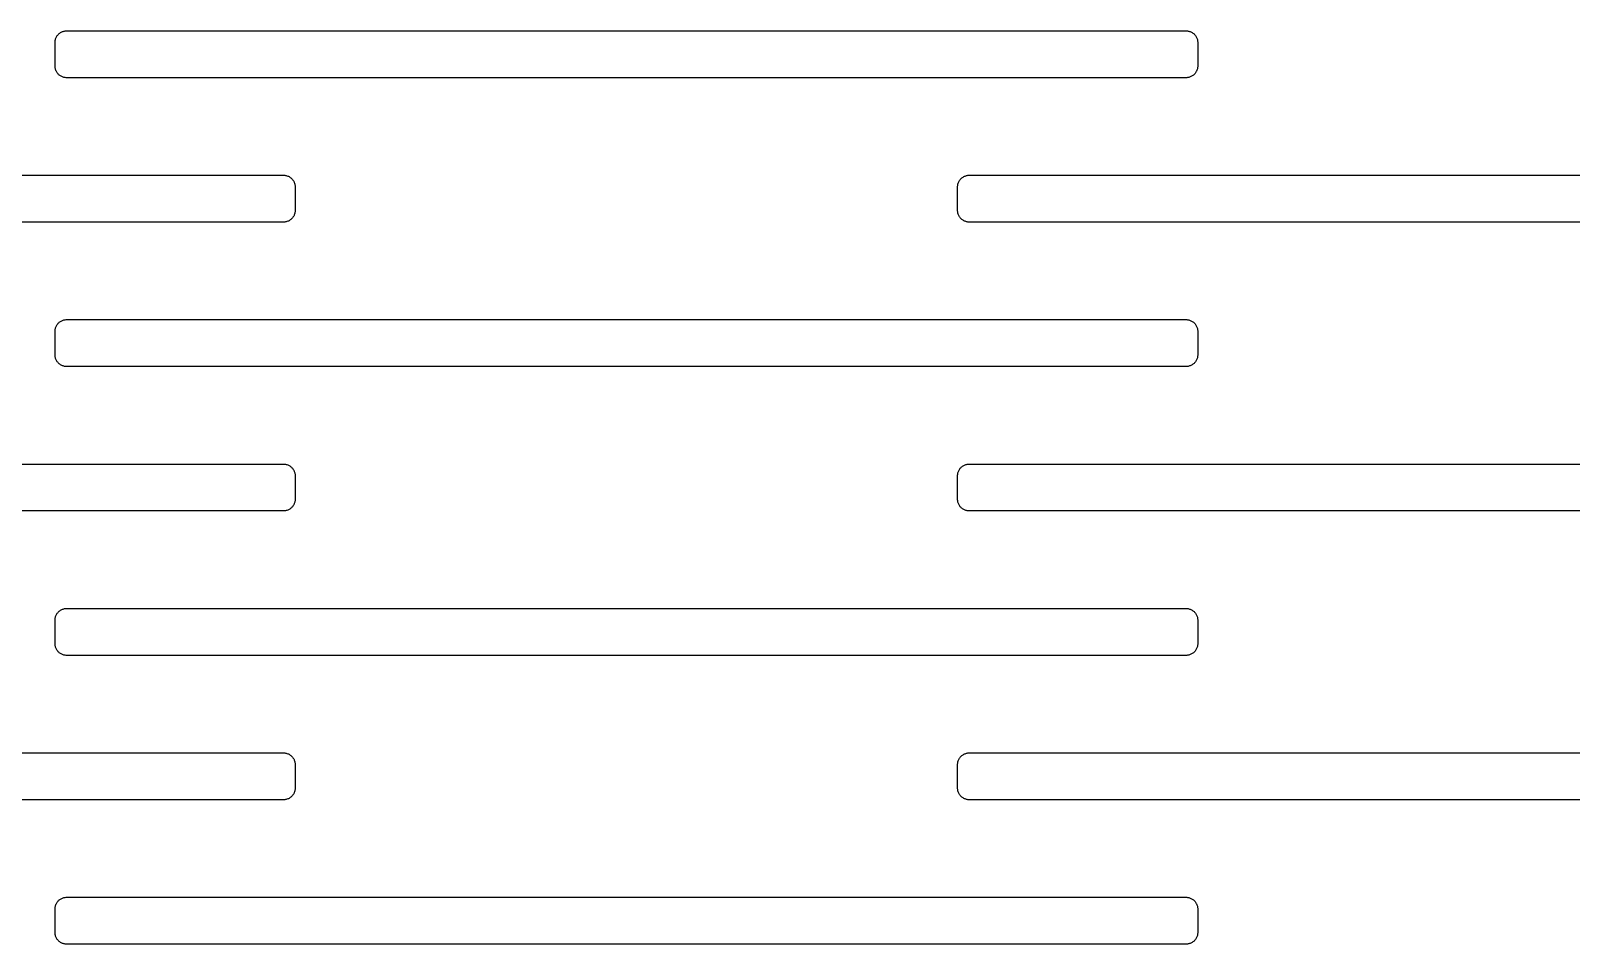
# Model space of a CAD drawing. Header units: metres. Extents: x -218 to 218, y -218 to 218.
# Drawn here: x -119.99 to -77.33, y 28.68 to 53.98 of the extents above; entities that cross this region are included whole.
import ezdxf

# ---------------------------------------------------------------- set-up
doc = ezdxf.new("R2010")
doc.units = ezdxf.units.M

msp = doc.modelspace()

# ---------------------------------------------------------------- linework, layer by layer
for p, q in [((-119.306, 53.7532), (-119.299, 53.7724)), ((-119.299, 53.7724), (-119.291, 53.7912)), ((-119.291, 53.7912), (-119.282, 53.8094)), ((-119.282, 53.8094), (-119.272, 53.8269)), ((-119.272, 53.8269), (-119.26, 53.8438)), ((-119.26, 53.8438), (-119.248, 53.86)), ((-119.248, 53.86), (-119.234, 53.8753)), ((-119.234, 53.8753), (-119.22, 53.8897)), ((-119.22, 53.8897), (-119.204, 53.9032)), ((-119.204, 53.9032), (-119.188, 53.9157)), ((-119.188, 53.9157), (-119.171, 53.9272)), ((-119.171, 53.9272), (-119.154, 53.9376)), ((-119.154, 53.9376), (-119.136, 53.9469)), ((-119.136, 53.9469), (-119.117, 53.955)), ((-119.117, 53.955), (-119.098, 53.9619)), ((-119.098, 53.9619), (-119.078, 53.9676)), ((-119.078, 53.9676), (-119.058, 53.972)), ((-119.058, 53.972), (-119.038, 53.9752)), ((-119.038, 53.9752), (-119.018, 53.9772)), ((-119.018, 53.9772), (-118.997, 53.9778)), ((-118.997, 53.9778), (-87.9972, 53.9778)), ((-87.9972, 53.9778), (-87.9768, 53.9772)), ((-87.9768, 53.9772), (-87.9565, 53.9752)), ((-87.9565, 53.9752), (-87.9363, 53.972)), ((-87.9363, 53.972), (-87.9164, 53.9676)), ((-87.9164, 53.9676), (-87.8968, 53.9619)), ((-87.8968, 53.9619), (-87.8776, 53.955)), ((-87.8776, 53.955), (-87.8588, 53.9469)), ((-87.8588, 53.9469), (-87.8406, 53.9376)), ((-87.8406, 53.9376), (-87.8231, 53.9272)), ((-87.8231, 53.9272), (-87.8062, 53.9157)), ((-87.8062, 53.9157), (-87.79, 53.9032)), ((-87.79, 53.9032), (-87.7747, 53.8897)), ((-87.7747, 53.8897), (-87.7603, 53.8753)), ((-87.7603, 53.8753), (-87.7468, 53.86)), ((-87.7468, 53.86), (-87.7343, 53.8438)), ((-87.7343, 53.8438), (-87.7228, 53.8269)), ((-87.7228, 53.8269), (-87.7124, 53.8094)), ((-87.7124, 53.8094), (-87.7031, 53.7912)), ((-87.7031, 53.7912), (-87.695, 53.7724)), ((-87.695, 53.7724), (-87.6881, 53.7532)), ((-119.322, 53.6732), (-119.32, 53.6935)), ((-119.322, 53.6528), (-119.322, 53.6732)), ((-119.322, 53.0028), (-119.322, 53.6528)), ((-119.32, 53.6935), (-119.316, 53.7137)), ((-119.316, 53.7137), (-119.312, 53.7336)), ((-119.312, 53.7336), (-119.306, 53.7532)), ((-87.6881, 53.7532), (-87.6824, 53.7336)), ((-87.6824, 53.7336), (-87.6779, 53.7137)), ((-87.6779, 53.7137), (-87.6748, 53.6935)), ((-87.6748, 53.6935), (-87.6728, 53.6732)), ((-87.6728, 53.6732), (-87.6722, 53.6528)), ((-87.6722, 53.6528), (-87.6722, 53.0028)), ((-119.322, 52.9824), (-119.322, 53.0028)), ((-119.32, 52.9621), (-119.322, 52.9824)), ((-119.316, 52.9419), (-119.32, 52.9621)), ((-119.312, 52.922), (-119.316, 52.9419)), ((-119.306, 52.9024), (-119.312, 52.922)), ((-87.6824, 52.922), (-87.6881, 52.9024)), ((-87.6779, 52.9419), (-87.6824, 52.922)), ((-87.6748, 52.9621), (-87.6779, 52.9419)), ((-87.6728, 52.9824), (-87.6748, 52.9621)), ((-87.6722, 53.0028), (-87.6728, 52.9824)), ((-119.299, 52.8831), (-119.306, 52.9024)), ((-119.291, 52.8644), (-119.299, 52.8831)), ((-119.282, 52.8462), (-119.291, 52.8644)), ((-119.272, 52.8286), (-119.282, 52.8462)), ((-119.26, 52.8118), (-119.272, 52.8286)), ((-119.248, 52.7956), (-119.26, 52.8118)), ((-119.234, 52.7803), (-119.248, 52.7956)), ((-119.22, 52.7659), (-119.234, 52.7803)), ((-119.204, 52.7524), (-119.22, 52.7659)), ((-119.188, 52.7399), (-119.204, 52.7524)), ((-119.171, 52.7284), (-119.188, 52.7399)), ((-119.154, 52.718), (-119.171, 52.7284)), ((-119.136, 52.7087), (-119.154, 52.718)), ((-119.117, 52.7006), (-119.136, 52.7087)), ((-119.098, 52.6937), (-119.117, 52.7006)), ((-119.078, 52.688), (-119.098, 52.6937)), ((-119.058, 52.6835), (-119.078, 52.688)), ((-119.038, 52.6804), (-119.058, 52.6835)), ((-119.018, 52.6784), (-119.038, 52.6804)), ((-118.997, 52.6778), (-119.018, 52.6784)), ((-87.9972, 52.6778), (-118.997, 52.6778)), ((-87.9768, 52.6784), (-87.9972, 52.6778)), ((-87.9565, 52.6804), (-87.9768, 52.6784)), ((-87.9363, 52.6835), (-87.9565, 52.6804)), ((-87.9164, 52.688), (-87.9363, 52.6835)), ((-87.8968, 52.6937), (-87.9164, 52.688)), ((-87.8776, 52.7006), (-87.8968, 52.6937)), ((-87.8588, 52.7087), (-87.8776, 52.7006)), ((-87.8406, 52.718), (-87.8588, 52.7087)), ((-87.8231, 52.7284), (-87.8406, 52.718)), ((-87.8062, 52.7399), (-87.8231, 52.7284)), ((-87.79, 52.7524), (-87.8062, 52.7399)), ((-87.7747, 52.7659), (-87.79, 52.7524)), ((-87.7603, 52.7803), (-87.7747, 52.7659)), ((-87.7468, 52.7956), (-87.7603, 52.7803)), ((-87.7343, 52.8118), (-87.7468, 52.7956)), ((-87.7228, 52.8286), (-87.7343, 52.8118)), ((-87.7124, 52.8462), (-87.7228, 52.8286)), ((-87.7031, 52.8644), (-87.7124, 52.8462)), ((-87.695, 52.8831), (-87.7031, 52.8644)), ((-87.6881, 52.9024), (-87.695, 52.8831)), ((-143.997, 49.9778), (-112.997, 49.9778)), ((-112.997, 49.9778), (-112.977, 49.9772)), ((-112.977, 49.9772), (-112.956, 49.9752)), ((-112.956, 49.9752), (-112.936, 49.972)), ((-112.936, 49.972), (-112.916, 49.9676)), ((-112.916, 49.9676), (-112.897, 49.9619)), ((-112.897, 49.9619), (-112.878, 49.955)), ((-112.878, 49.955), (-112.859, 49.9469)), ((-112.859, 49.9469), (-112.841, 49.9376)), ((-112.841, 49.9376), (-112.823, 49.9272)), ((-112.823, 49.9272), (-112.806, 49.9157)), ((-94.1882, 49.9157), (-94.1713, 49.9272)), ((-94.1713, 49.9272), (-94.1538, 49.9376)), ((-94.1538, 49.9376), (-94.1356, 49.9469)), ((-94.1356, 49.9469), (-94.1168, 49.955)), ((-94.1168, 49.955), (-94.0976, 49.9619)), ((-94.0976, 49.9619), (-94.078, 49.9676)), ((-94.078, 49.9676), (-94.0581, 49.972)), ((-94.0581, 49.972), (-94.0379, 49.9752)), ((-94.0379, 49.9752), (-94.0176, 49.9772)), ((-94.0176, 49.9772), (-93.9972, 49.9778)), ((-93.9972, 49.9778), (-62.9972, 49.9778)), ((-112.806, 49.9157), (-112.79, 49.9032)), ((-112.79, 49.9032), (-112.775, 49.8897)), ((-112.775, 49.8897), (-112.76, 49.8753)), ((-112.76, 49.8753), (-112.747, 49.86)), ((-112.747, 49.86), (-112.734, 49.8438)), ((-112.734, 49.8438), (-112.723, 49.8269)), ((-112.723, 49.8269), (-112.712, 49.8094)), ((-112.712, 49.8094), (-112.703, 49.7912)), ((-112.703, 49.7912), (-112.695, 49.7724)), ((-112.695, 49.7724), (-112.688, 49.7532)), ((-112.688, 49.7532), (-112.682, 49.7336)), ((-112.682, 49.7336), (-112.678, 49.7137)), ((-112.678, 49.7137), (-112.675, 49.6935)), ((-112.675, 49.6935), (-112.673, 49.6732)), ((-112.673, 49.6732), (-112.672, 49.6528)), ((-112.672, 49.6528), (-112.672, 49.0028)), ((-94.3222, 49.6528), (-94.3215, 49.6732)), ((-94.3222, 49.0028), (-94.3222, 49.6528)), ((-94.3215, 49.6732), (-94.3196, 49.6935)), ((-94.3196, 49.6935), (-94.3164, 49.7137)), ((-94.3164, 49.7137), (-94.312, 49.7336)), ((-94.312, 49.7336), (-94.3063, 49.7532)), ((-94.3063, 49.7532), (-94.2994, 49.7724)), ((-94.2994, 49.7724), (-94.2913, 49.7912)), ((-94.2913, 49.7912), (-94.282, 49.8094)), ((-94.282, 49.8094), (-94.2716, 49.8269)), ((-94.2716, 49.8269), (-94.2601, 49.8438)), ((-94.2601, 49.8438), (-94.2476, 49.86)), ((-94.2476, 49.86), (-94.2341, 49.8753)), ((-94.2341, 49.8753), (-94.2197, 49.8897)), ((-94.2197, 49.8897), (-94.2044, 49.9032)), ((-94.2044, 49.9032), (-94.1882, 49.9157)), ((-112.997, 48.6778), (-143.997, 48.6778)), ((-112.977, 48.6784), (-112.997, 48.6778)), ((-112.956, 48.6804), (-112.977, 48.6784)), ((-112.936, 48.6835), (-112.956, 48.6804)), ((-112.916, 48.688), (-112.936, 48.6835)), ((-112.897, 48.6937), (-112.916, 48.688)), ((-112.878, 48.7006), (-112.897, 48.6937)), ((-112.859, 48.7087), (-112.878, 48.7006)), ((-112.841, 48.718), (-112.859, 48.7087)), ((-112.823, 48.7284), (-112.841, 48.718)), ((-112.806, 48.7399), (-112.823, 48.7284)), ((-112.79, 48.7524), (-112.806, 48.7399)), ((-112.775, 48.7659), (-112.79, 48.7524)), ((-112.76, 48.7803), (-112.775, 48.7659)), ((-112.747, 48.7956), (-112.76, 48.7803)), ((-112.734, 48.8118), (-112.747, 48.7956)), ((-112.723, 48.8286), (-112.734, 48.8118)), ((-112.712, 48.8462), (-112.723, 48.8286)), ((-112.703, 48.8644), (-112.712, 48.8462)), ((-112.695, 48.8831), (-112.703, 48.8644)), ((-112.688, 48.9024), (-112.695, 48.8831)), ((-112.682, 48.922), (-112.688, 48.9024)), ((-112.678, 48.9419), (-112.682, 48.922)), ((-112.675, 48.9621), (-112.678, 48.9419)), ((-112.673, 48.9824), (-112.675, 48.9621)), ((-112.672, 49.0028), (-112.673, 48.9824)), ((-94.3215, 48.9824), (-94.3222, 49.0028)), ((-94.3196, 48.9621), (-94.3215, 48.9824)), ((-94.3164, 48.9419), (-94.3196, 48.9621)), ((-94.312, 48.922), (-94.3164, 48.9419)), ((-94.3063, 48.9024), (-94.312, 48.922)), ((-94.2994, 48.8831), (-94.3063, 48.9024)), ((-94.2913, 48.8644), (-94.2994, 48.8831)), ((-94.282, 48.8462), (-94.2913, 48.8644)), ((-94.2716, 48.8286), (-94.282, 48.8462)), ((-94.2601, 48.8118), (-94.2716, 48.8286)), ((-94.2476, 48.7956), (-94.2601, 48.8118)), ((-94.2341, 48.7803), (-94.2476, 48.7956)), ((-94.2197, 48.7659), (-94.2341, 48.7803)), ((-94.2044, 48.7524), (-94.2197, 48.7659)), ((-94.1882, 48.7399), (-94.2044, 48.7524)), ((-94.1713, 48.7284), (-94.1882, 48.7399)), ((-94.1538, 48.718), (-94.1713, 48.7284)), ((-94.1356, 48.7087), (-94.1538, 48.718)), ((-94.1168, 48.7006), (-94.1356, 48.7087)), ((-94.0976, 48.6937), (-94.1168, 48.7006)), ((-94.078, 48.688), (-94.0976, 48.6937)), ((-94.0581, 48.6835), (-94.078, 48.688)), ((-94.0379, 48.6804), (-94.0581, 48.6835)), ((-94.0176, 48.6784), (-94.0379, 48.6804)), ((-93.9972, 48.6778), (-94.0176, 48.6784)), ((-62.9972, 48.6778), (-93.9972, 48.6778)), ((-119.322, 45.6732), (-119.32, 45.6935)), ((-119.322, 45.6528), (-119.322, 45.6732)), ((-119.322, 45.0028), (-119.322, 45.6528)), ((-119.32, 45.6935), (-119.316, 45.7137)), ((-119.316, 45.7137), (-119.312, 45.7336)), ((-119.312, 45.7336), (-119.306, 45.7532)), ((-119.306, 45.7532), (-119.299, 45.7724)), ((-119.299, 45.7724), (-119.291, 45.7912)), ((-119.291, 45.7912), (-119.282, 45.8094)), ((-119.282, 45.8094), (-119.272, 45.8269)), ((-119.272, 45.8269), (-119.26, 45.8438)), ((-119.26, 45.8438), (-119.248, 45.86)), ((-119.248, 45.86), (-119.234, 45.8753)), ((-119.234, 45.8753), (-119.22, 45.8897)), ((-119.22, 45.8897), (-119.204, 45.9032)), ((-119.204, 45.9032), (-119.188, 45.9157)), ((-119.188, 45.9157), (-119.171, 45.9272)), ((-119.171, 45.9272), (-119.154, 45.9376)), ((-119.154, 45.9376), (-119.136, 45.9469)), ((-119.136, 45.9469), (-119.117, 45.955)), ((-119.117, 45.955), (-119.098, 45.9619)), ((-119.098, 45.9619), (-119.078, 45.9676)), ((-119.078, 45.9676), (-119.058, 45.972)), ((-119.058, 45.972), (-119.038, 45.9752)), ((-119.038, 45.9752), (-119.018, 45.9772)), ((-119.018, 45.9772), (-118.997, 45.9778)), ((-118.997, 45.9778), (-87.9972, 45.9778)), ((-87.9972, 45.9778), (-87.9768, 45.9772)), ((-87.9768, 45.9772), (-87.9565, 45.9752)), ((-87.9565, 45.9752), (-87.9363, 45.972)), ((-87.9363, 45.972), (-87.9164, 45.9676)), ((-87.9164, 45.9676), (-87.8968, 45.9619)), ((-87.8968, 45.9619), (-87.8776, 45.955)), ((-87.8776, 45.955), (-87.8588, 45.9469)), ((-87.8588, 45.9469), (-87.8406, 45.9376)), ((-87.8406, 45.9376), (-87.8231, 45.9272)), ((-87.8231, 45.9272), (-87.8062, 45.9157)), ((-87.8062, 45.9157), (-87.79, 45.9032)), ((-87.79, 45.9032), (-87.7747, 45.8897)), ((-87.7747, 45.8897), (-87.7603, 45.8753)), ((-87.7603, 45.8753), (-87.7468, 45.86)), ((-87.7468, 45.86), (-87.7343, 45.8438)), ((-87.7343, 45.8438), (-87.7228, 45.8269)), ((-87.7228, 45.8269), (-87.7124, 45.8094)), ((-87.7124, 45.8094), (-87.7031, 45.7912)), ((-87.7031, 45.7912), (-87.695, 45.7724)), ((-87.695, 45.7724), (-87.6881, 45.7532)), ((-87.6881, 45.7532), (-87.6824, 45.7336)), ((-87.6824, 45.7336), (-87.6779, 45.7137)), ((-87.6779, 45.7137), (-87.6748, 45.6935)), ((-87.6748, 45.6935), (-87.6728, 45.6732)), ((-87.6728, 45.6732), (-87.6722, 45.6528)), ((-87.6722, 45.6528), (-87.6722, 45.0028)), ((-119.322, 44.9824), (-119.322, 45.0028)), ((-119.32, 44.9621), (-119.322, 44.9824)), ((-119.316, 44.9419), (-119.32, 44.9621)), ((-119.312, 44.922), (-119.316, 44.9419)), ((-119.306, 44.9024), (-119.312, 44.922)), ((-119.299, 44.8831), (-119.306, 44.9024)), ((-119.291, 44.8644), (-119.299, 44.8831)), ((-119.282, 44.8462), (-119.291, 44.8644)), ((-119.272, 44.8286), (-119.282, 44.8462)), ((-119.26, 44.8118), (-119.272, 44.8286)), ((-119.248, 44.7956), (-119.26, 44.8118)), ((-87.7343, 44.8118), (-87.7468, 44.7956)), ((-87.7228, 44.8286), (-87.7343, 44.8118)), ((-87.7124, 44.8462), (-87.7228, 44.8286)), ((-87.7031, 44.8644), (-87.7124, 44.8462)), ((-87.695, 44.8831), (-87.7031, 44.8644)), ((-87.6881, 44.9024), (-87.695, 44.8831)), ((-87.6824, 44.922), (-87.6881, 44.9024)), ((-87.6779, 44.9419), (-87.6824, 44.922)), ((-87.6748, 44.9621), (-87.6779, 44.9419)), ((-87.6728, 44.9824), (-87.6748, 44.9621)), ((-87.6722, 45.0028), (-87.6728, 44.9824)), ((-119.234, 44.7803), (-119.248, 44.7956)), ((-119.22, 44.7659), (-119.234, 44.7803)), ((-119.204, 44.7524), (-119.22, 44.7659)), ((-119.188, 44.7399), (-119.204, 44.7524)), ((-119.171, 44.7284), (-119.188, 44.7399)), ((-119.154, 44.718), (-119.171, 44.7284)), ((-119.136, 44.7087), (-119.154, 44.718)), ((-119.117, 44.7006), (-119.136, 44.7087)), ((-119.098, 44.6937), (-119.117, 44.7006)), ((-119.078, 44.688), (-119.098, 44.6937)), ((-119.058, 44.6835), (-119.078, 44.688)), ((-119.038, 44.6804), (-119.058, 44.6835)), ((-119.018, 44.6784), (-119.038, 44.6804)), ((-118.997, 44.6778), (-119.018, 44.6784)), ((-87.9972, 44.6778), (-118.997, 44.6778)), ((-87.9768, 44.6784), (-87.9972, 44.6778)), ((-87.9565, 44.6804), (-87.9768, 44.6784)), ((-87.9363, 44.6835), (-87.9565, 44.6804)), ((-87.9164, 44.688), (-87.9363, 44.6835)), ((-87.8968, 44.6937), (-87.9164, 44.688)), ((-87.8776, 44.7006), (-87.8968, 44.6937)), ((-87.8588, 44.7087), (-87.8776, 44.7006)), ((-87.8406, 44.718), (-87.8588, 44.7087)), ((-87.8231, 44.7284), (-87.8406, 44.718)), ((-87.8062, 44.7399), (-87.8231, 44.7284)), ((-87.79, 44.7524), (-87.8062, 44.7399)), ((-87.7747, 44.7659), (-87.79, 44.7524)), ((-87.7603, 44.7803), (-87.7747, 44.7659)), ((-87.7468, 44.7956), (-87.7603, 44.7803)), ((-143.997, 41.9778), (-112.997, 41.9778)), ((-112.997, 41.9778), (-112.977, 41.9772)), ((-112.977, 41.9772), (-112.956, 41.9752)), ((-112.956, 41.9752), (-112.936, 41.972)), ((-112.936, 41.972), (-112.916, 41.9676)), ((-112.916, 41.9676), (-112.897, 41.9619)), ((-112.897, 41.9619), (-112.878, 41.955)), ((-112.878, 41.955), (-112.859, 41.9469)), ((-112.859, 41.9469), (-112.841, 41.9376)), ((-112.841, 41.9376), (-112.823, 41.9272)), ((-112.823, 41.9272), (-112.806, 41.9157)), ((-112.806, 41.9157), (-112.79, 41.9032)), ((-112.79, 41.9032), (-112.775, 41.8897)), ((-112.775, 41.8897), (-112.76, 41.8753)), ((-112.76, 41.8753), (-112.747, 41.86)), ((-112.747, 41.86), (-112.734, 41.8438)), ((-112.734, 41.8438), (-112.723, 41.8269)), ((-112.723, 41.8269), (-112.712, 41.8094)), ((-94.282, 41.8094), (-94.2716, 41.8269)), ((-94.2716, 41.8269), (-94.2601, 41.8438)), ((-94.2601, 41.8438), (-94.2476, 41.86)), ((-94.2476, 41.86), (-94.2341, 41.8753)), ((-94.2341, 41.8753), (-94.2197, 41.8897)), ((-94.2197, 41.8897), (-94.2044, 41.9032)), ((-94.2044, 41.9032), (-94.1882, 41.9157)), ((-94.1882, 41.9157), (-94.1713, 41.9272)), ((-94.1713, 41.9272), (-94.1538, 41.9376)), ((-94.1538, 41.9376), (-94.1356, 41.9469)), ((-94.1356, 41.9469), (-94.1168, 41.955)), ((-94.1168, 41.955), (-94.0976, 41.9619)), ((-94.0976, 41.9619), (-94.078, 41.9676)), ((-94.078, 41.9676), (-94.0581, 41.972)), ((-94.0581, 41.972), (-94.0379, 41.9752)), ((-94.0379, 41.9752), (-94.0176, 41.9772)), ((-94.0176, 41.9772), (-93.9972, 41.9778)), ((-93.9972, 41.9778), (-62.9972, 41.9778)), ((-112.712, 41.8094), (-112.703, 41.7912)), ((-112.703, 41.7912), (-112.695, 41.7724)), ((-112.695, 41.7724), (-112.688, 41.7532)), ((-112.688, 41.7532), (-112.682, 41.7336)), ((-112.682, 41.7336), (-112.678, 41.7137)), ((-112.678, 41.7137), (-112.675, 41.6935)), ((-112.675, 41.6935), (-112.673, 41.6732)), ((-112.673, 41.6732), (-112.672, 41.6528)), ((-112.672, 41.6528), (-112.672, 41.0028)), ((-94.3222, 41.6528), (-94.3215, 41.6732)), ((-94.3222, 41.0028), (-94.3222, 41.6528)), ((-94.3215, 41.6732), (-94.3196, 41.6935)), ((-94.3196, 41.6935), (-94.3164, 41.7137)), ((-94.3164, 41.7137), (-94.312, 41.7336)), ((-94.312, 41.7336), (-94.3063, 41.7532)), ((-94.3063, 41.7532), (-94.2994, 41.7724)), ((-94.2994, 41.7724), (-94.2913, 41.7912)), ((-94.2913, 41.7912), (-94.282, 41.8094)), ((-112.675, 40.9621), (-112.678, 40.9419)), ((-112.673, 40.9824), (-112.675, 40.9621)), ((-112.672, 41.0028), (-112.673, 40.9824)), ((-94.3215, 40.9824), (-94.3222, 41.0028)), ((-94.3196, 40.9621), (-94.3215, 40.9824)), ((-94.3164, 40.9419), (-94.3196, 40.9621)), ((-112.997, 40.6778), (-143.997, 40.6778)), ((-112.977, 40.6784), (-112.997, 40.6778)), ((-112.956, 40.6804), (-112.977, 40.6784)), ((-112.936, 40.6835), (-112.956, 40.6804)), ((-112.916, 40.688), (-112.936, 40.6835)), ((-112.897, 40.6937), (-112.916, 40.688)), ((-112.878, 40.7006), (-112.897, 40.6937)), ((-112.859, 40.7087), (-112.878, 40.7006)), ((-112.841, 40.718), (-112.859, 40.7087)), ((-112.823, 40.7284), (-112.841, 40.718)), ((-112.806, 40.7399), (-112.823, 40.7284)), ((-112.79, 40.7524), (-112.806, 40.7399)), ((-112.775, 40.7659), (-112.79, 40.7524)), ((-112.76, 40.7803), (-112.775, 40.7659)), ((-112.747, 40.7956), (-112.76, 40.7803)), ((-112.734, 40.8118), (-112.747, 40.7956)), ((-112.723, 40.8286), (-112.734, 40.8118)), ((-112.712, 40.8462), (-112.723, 40.8286)), ((-112.703, 40.8644), (-112.712, 40.8462)), ((-112.695, 40.8831), (-112.703, 40.8644)), ((-112.688, 40.9024), (-112.695, 40.8831)), ((-112.682, 40.922), (-112.688, 40.9024)), ((-112.678, 40.9419), (-112.682, 40.922)), ((-94.312, 40.922), (-94.3164, 40.9419)), ((-94.3063, 40.9024), (-94.312, 40.922)), ((-94.2994, 40.8831), (-94.3063, 40.9024)), ((-94.2913, 40.8644), (-94.2994, 40.8831)), ((-94.282, 40.8462), (-94.2913, 40.8644)), ((-94.2716, 40.8286), (-94.282, 40.8462)), ((-94.2601, 40.8118), (-94.2716, 40.8286)), ((-94.2476, 40.7956), (-94.2601, 40.8118)), ((-94.2341, 40.7803), (-94.2476, 40.7956)), ((-94.2197, 40.7659), (-94.2341, 40.7803)), ((-94.2044, 40.7524), (-94.2197, 40.7659)), ((-94.1882, 40.7399), (-94.2044, 40.7524)), ((-94.1713, 40.7284), (-94.1882, 40.7399)), ((-94.1538, 40.718), (-94.1713, 40.7284)), ((-94.1356, 40.7087), (-94.1538, 40.718)), ((-94.1168, 40.7006), (-94.1356, 40.7087)), ((-94.0976, 40.6937), (-94.1168, 40.7006)), ((-94.078, 40.688), (-94.0976, 40.6937)), ((-94.0581, 40.6835), (-94.078, 40.688)), ((-94.0379, 40.6804), (-94.0581, 40.6835)), ((-94.0176, 40.6784), (-94.0379, 40.6804)), ((-93.9972, 40.6778), (-94.0176, 40.6784)), ((-62.9972, 40.6778), (-93.9972, 40.6778)), ((-119.078, 37.9676), (-119.058, 37.972)), ((-119.058, 37.972), (-119.038, 37.9752)), ((-119.038, 37.9752), (-119.018, 37.9772)), ((-119.018, 37.9772), (-118.997, 37.9778)), ((-118.997, 37.9778), (-87.9972, 37.9778)), ((-87.9972, 37.9778), (-87.9768, 37.9772)), ((-87.9768, 37.9772), (-87.9565, 37.9752)), ((-87.9565, 37.9752), (-87.9363, 37.972)), ((-87.9363, 37.972), (-87.9164, 37.9676)), ((-119.322, 37.6732), (-119.32, 37.6935)), ((-119.322, 37.6528), (-119.322, 37.6732)), ((-119.322, 37.0028), (-119.322, 37.6528)), ((-119.32, 37.6935), (-119.316, 37.7137)), ((-119.316, 37.7137), (-119.312, 37.7336)), ((-119.312, 37.7336), (-119.306, 37.7532)), ((-119.306, 37.7532), (-119.299, 37.7724)), ((-119.299, 37.7724), (-119.291, 37.7912)), ((-119.291, 37.7912), (-119.282, 37.8094)), ((-119.282, 37.8094), (-119.272, 37.8269)), ((-119.272, 37.8269), (-119.26, 37.8438)), ((-119.26, 37.8438), (-119.248, 37.86)), ((-119.248, 37.86), (-119.234, 37.8753)), ((-119.234, 37.8753), (-119.22, 37.8897)), ((-119.22, 37.8897), (-119.204, 37.9032)), ((-119.204, 37.9032), (-119.188, 37.9157)), ((-119.188, 37.9157), (-119.171, 37.9272)), ((-119.171, 37.9272), (-119.154, 37.9376)), ((-119.154, 37.9376), (-119.136, 37.9469)), ((-119.136, 37.9469), (-119.117, 37.955)), ((-119.117, 37.955), (-119.098, 37.9619)), ((-119.098, 37.9619), (-119.078, 37.9676)), ((-87.9164, 37.9676), (-87.8968, 37.9619)), ((-87.8968, 37.9619), (-87.8776, 37.955)), ((-87.8776, 37.955), (-87.8588, 37.9469)), ((-87.8588, 37.9469), (-87.8406, 37.9376)), ((-87.8406, 37.9376), (-87.8231, 37.9272)), ((-87.8231, 37.9272), (-87.8062, 37.9157)), ((-87.8062, 37.9157), (-87.79, 37.9032)), ((-87.79, 37.9032), (-87.7747, 37.8897)), ((-87.7747, 37.8897), (-87.7603, 37.8753)), ((-87.7603, 37.8753), (-87.7468, 37.86)), ((-87.7468, 37.86), (-87.7343, 37.8438)), ((-87.7343, 37.8438), (-87.7228, 37.8269)), ((-87.7228, 37.8269), (-87.7124, 37.8094)), ((-87.7124, 37.8094), (-87.7031, 37.7912)), ((-87.7031, 37.7912), (-87.695, 37.7724)), ((-87.695, 37.7724), (-87.6881, 37.7532)), ((-87.6881, 37.7532), (-87.6824, 37.7336)), ((-87.6824, 37.7336), (-87.6779, 37.7137)), ((-87.6779, 37.7137), (-87.6748, 37.6935)), ((-87.6748, 37.6935), (-87.6728, 37.6732)), ((-87.6728, 37.6732), (-87.6722, 37.6528)), ((-87.6722, 37.6528), (-87.6722, 37.0028)), ((-119.322, 36.9824), (-119.322, 37.0028)), ((-119.32, 36.9621), (-119.322, 36.9824)), ((-119.316, 36.9419), (-119.32, 36.9621)), ((-119.312, 36.922), (-119.316, 36.9419)), ((-119.306, 36.9024), (-119.312, 36.922)), ((-119.299, 36.8831), (-119.306, 36.9024)), ((-119.291, 36.8644), (-119.299, 36.8831)), ((-119.282, 36.8462), (-119.291, 36.8644)), ((-119.272, 36.8286), (-119.282, 36.8462)), ((-119.26, 36.8118), (-119.272, 36.8286)), ((-119.248, 36.7956), (-119.26, 36.8118)), ((-119.234, 36.7803), (-119.248, 36.7956)), ((-119.22, 36.7659), (-119.234, 36.7803)), ((-119.204, 36.7524), (-119.22, 36.7659)), ((-119.188, 36.7399), (-119.204, 36.7524)), ((-119.171, 36.7284), (-119.188, 36.7399)), ((-119.154, 36.718), (-119.171, 36.7284)), ((-119.136, 36.7087), (-119.154, 36.718)), ((-119.117, 36.7006), (-119.136, 36.7087)), ((-119.098, 36.6937), (-119.117, 36.7006)), ((-119.078, 36.688), (-119.098, 36.6937)), ((-87.8968, 36.6937), (-87.9164, 36.688)), ((-87.8776, 36.7006), (-87.8968, 36.6937)), ((-87.8588, 36.7087), (-87.8776, 36.7006)), ((-87.8406, 36.718), (-87.8588, 36.7087)), ((-87.8231, 36.7284), (-87.8406, 36.718)), ((-87.8062, 36.7399), (-87.8231, 36.7284)), ((-87.79, 36.7524), (-87.8062, 36.7399)), ((-87.7747, 36.7659), (-87.79, 36.7524)), ((-87.7603, 36.7803), (-87.7747, 36.7659)), ((-87.7468, 36.7956), (-87.7603, 36.7803)), ((-87.7343, 36.8118), (-87.7468, 36.7956)), ((-87.7228, 36.8286), (-87.7343, 36.8118)), ((-87.7124, 36.8462), (-87.7228, 36.8286)), ((-87.7031, 36.8644), (-87.7124, 36.8462)), ((-87.695, 36.8831), (-87.7031, 36.8644)), ((-87.6881, 36.9024), (-87.695, 36.8831)), ((-87.6824, 36.922), (-87.6881, 36.9024)), ((-87.6779, 36.9419), (-87.6824, 36.922)), ((-87.6748, 36.9621), (-87.6779, 36.9419)), ((-87.6728, 36.9824), (-87.6748, 36.9621)), ((-87.6722, 37.0028), (-87.6728, 36.9824)), ((-119.058, 36.6835), (-119.078, 36.688)), ((-119.038, 36.6804), (-119.058, 36.6835)), ((-119.018, 36.6784), (-119.038, 36.6804)), ((-118.997, 36.6778), (-119.018, 36.6784)), ((-87.9972, 36.6778), (-118.997, 36.6778)), ((-87.9768, 36.6784), (-87.9972, 36.6778)), ((-87.9565, 36.6804), (-87.9768, 36.6784)), ((-87.9363, 36.6835), (-87.9565, 36.6804)), ((-87.9164, 36.688), (-87.9363, 36.6835)), ((-143.997, 33.9778), (-112.997, 33.9778)), ((-112.997, 33.9778), (-112.977, 33.9772)), ((-112.977, 33.9772), (-112.956, 33.9752)), ((-112.956, 33.9752), (-112.936, 33.972)), ((-112.936, 33.972), (-112.916, 33.9676)), ((-112.916, 33.9676), (-112.897, 33.9619)), ((-112.897, 33.9619), (-112.878, 33.955)), ((-112.878, 33.955), (-112.859, 33.9469)), ((-112.859, 33.9469), (-112.841, 33.9376)), ((-112.841, 33.9376), (-112.823, 33.9272)), ((-112.823, 33.9272), (-112.806, 33.9157)), ((-112.806, 33.9157), (-112.79, 33.9032)), ((-112.79, 33.9032), (-112.775, 33.8897)), ((-112.775, 33.8897), (-112.76, 33.8753)), ((-112.76, 33.8753), (-112.747, 33.86)), ((-112.747, 33.86), (-112.734, 33.8438)), ((-112.734, 33.8438), (-112.723, 33.8269)), ((-112.723, 33.8269), (-112.712, 33.8094)), ((-112.712, 33.8094), (-112.703, 33.7912)), ((-112.703, 33.7912), (-112.695, 33.7724)), ((-112.695, 33.7724), (-112.688, 33.7532)), ((-112.688, 33.7532), (-112.682, 33.7336)), ((-112.682, 33.7336), (-112.678, 33.7137)), ((-112.678, 33.7137), (-112.675, 33.6935)), ((-94.3196, 33.6935), (-94.3164, 33.7137)), ((-94.3164, 33.7137), (-94.312, 33.7336)), ((-94.312, 33.7336), (-94.3063, 33.7532)), ((-94.3063, 33.7532), (-94.2994, 33.7724)), ((-94.2994, 33.7724), (-94.2913, 33.7912)), ((-94.2913, 33.7912), (-94.282, 33.8094)), ((-94.282, 33.8094), (-94.2716, 33.8269)), ((-94.2716, 33.8269), (-94.2601, 33.8438)), ((-94.2601, 33.8438), (-94.2476, 33.86)), ((-94.2476, 33.86), (-94.2341, 33.8753)), ((-94.2341, 33.8753), (-94.2197, 33.8897)), ((-94.2197, 33.8897), (-94.2044, 33.9032)), ((-94.2044, 33.9032), (-94.1882, 33.9157)), ((-94.1882, 33.9157), (-94.1713, 33.9272)), ((-94.1713, 33.9272), (-94.1538, 33.9376)), ((-94.1538, 33.9376), (-94.1356, 33.9469)), ((-94.1356, 33.9469), (-94.1168, 33.955)), ((-94.1168, 33.955), (-94.0976, 33.9619)), ((-94.0976, 33.9619), (-94.078, 33.9676)), ((-94.078, 33.9676), (-94.0581, 33.972)), ((-94.0581, 33.972), (-94.0379, 33.9752)), ((-94.0379, 33.9752), (-94.0176, 33.9772)), ((-94.0176, 33.9772), (-93.9972, 33.9778)), ((-93.9972, 33.9778), (-62.9972, 33.9778)), ((-112.675, 33.6935), (-112.673, 33.6732)), ((-112.673, 33.6732), (-112.672, 33.6528)), ((-112.672, 33.6528), (-112.672, 33.0028)), ((-94.3222, 33.6528), (-94.3215, 33.6732)), ((-94.3222, 33.0028), (-94.3222, 33.6528)), ((-94.3215, 33.6732), (-94.3196, 33.6935)), ((-112.703, 32.8644), (-112.712, 32.8462)), ((-112.695, 32.8831), (-112.703, 32.8644)), ((-112.688, 32.9024), (-112.695, 32.8831)), ((-112.682, 32.922), (-112.688, 32.9024)), ((-112.678, 32.9419), (-112.682, 32.922)), ((-112.675, 32.9621), (-112.678, 32.9419)), ((-112.673, 32.9824), (-112.675, 32.9621)), ((-112.672, 33.0028), (-112.673, 32.9824)), ((-94.3215, 32.9824), (-94.3222, 33.0028)), ((-94.3196, 32.9621), (-94.3215, 32.9824)), ((-94.3164, 32.9419), (-94.3196, 32.9621)), ((-94.312, 32.922), (-94.3164, 32.9419)), ((-94.3063, 32.9024), (-94.312, 32.922)), ((-94.2994, 32.8831), (-94.3063, 32.9024)), ((-94.2913, 32.8644), (-94.2994, 32.8831)), ((-94.282, 32.8462), (-94.2913, 32.8644)), ((-112.997, 32.6778), (-143.997, 32.6778)), ((-112.977, 32.6784), (-112.997, 32.6778)), ((-112.956, 32.6804), (-112.977, 32.6784)), ((-112.936, 32.6835), (-112.956, 32.6804)), ((-112.916, 32.688), (-112.936, 32.6835)), ((-112.897, 32.6937), (-112.916, 32.688)), ((-112.878, 32.7006), (-112.897, 32.6937)), ((-112.859, 32.7087), (-112.878, 32.7006)), ((-112.841, 32.718), (-112.859, 32.7087)), ((-112.823, 32.7284), (-112.841, 32.718)), ((-112.806, 32.7399), (-112.823, 32.7284)), ((-112.79, 32.7524), (-112.806, 32.7399)), ((-112.775, 32.7659), (-112.79, 32.7524)), ((-112.76, 32.7803), (-112.775, 32.7659)), ((-112.747, 32.7956), (-112.76, 32.7803)), ((-112.734, 32.8118), (-112.747, 32.7956)), ((-112.723, 32.8286), (-112.734, 32.8118)), ((-112.712, 32.8462), (-112.723, 32.8286)), ((-94.2716, 32.8286), (-94.282, 32.8462)), ((-94.2601, 32.8118), (-94.2716, 32.8286)), ((-94.2476, 32.7956), (-94.2601, 32.8118)), ((-94.2341, 32.7803), (-94.2476, 32.7956)), ((-94.2197, 32.7659), (-94.2341, 32.7803)), ((-94.2044, 32.7524), (-94.2197, 32.7659)), ((-94.1882, 32.7399), (-94.2044, 32.7524)), ((-94.1713, 32.7284), (-94.1882, 32.7399)), ((-94.1538, 32.718), (-94.1713, 32.7284)), ((-94.1356, 32.7087), (-94.1538, 32.718)), ((-94.1168, 32.7006), (-94.1356, 32.7087)), ((-94.0976, 32.6937), (-94.1168, 32.7006)), ((-94.078, 32.688), (-94.0976, 32.6937)), ((-94.0581, 32.6835), (-94.078, 32.688)), ((-94.0379, 32.6804), (-94.0581, 32.6835)), ((-94.0176, 32.6784), (-94.0379, 32.6804)), ((-93.9972, 32.6778), (-94.0176, 32.6784)), ((-62.9972, 32.6778), (-93.9972, 32.6778)), ((-119.248, 29.86), (-119.234, 29.8753)), ((-119.234, 29.8753), (-119.22, 29.8897)), ((-119.22, 29.8897), (-119.204, 29.9032)), ((-119.204, 29.9032), (-119.188, 29.9157)), ((-119.188, 29.9157), (-119.171, 29.9272)), ((-119.171, 29.9272), (-119.154, 29.9376)), ((-119.154, 29.9376), (-119.136, 29.9469)), ((-119.136, 29.9469), (-119.117, 29.955)), ((-119.117, 29.955), (-119.098, 29.9619)), ((-119.098, 29.9619), (-119.078, 29.9676)), ((-119.078, 29.9676), (-119.058, 29.972)), ((-119.058, 29.972), (-119.038, 29.9752)), ((-119.038, 29.9752), (-119.018, 29.9771)), ((-119.018, 29.9771), (-118.997, 29.9778)), ((-118.997, 29.9778), (-87.9972, 29.9778)), ((-87.9972, 29.9778), (-87.9768, 29.9771)), ((-87.9768, 29.9771), (-87.9565, 29.9752)), ((-87.9565, 29.9752), (-87.9363, 29.972)), ((-87.9363, 29.972), (-87.9164, 29.9676)), ((-87.9164, 29.9676), (-87.8968, 29.9619)), ((-87.8968, 29.9619), (-87.8776, 29.955)), ((-87.8776, 29.955), (-87.8588, 29.9469)), ((-87.8588, 29.9469), (-87.8406, 29.9376)), ((-87.8406, 29.9376), (-87.8231, 29.9272)), ((-87.8231, 29.9272), (-87.8062, 29.9157)), ((-87.8062, 29.9157), (-87.79, 29.9032)), ((-87.79, 29.9032), (-87.7747, 29.8897)), ((-87.7747, 29.8897), (-87.7603, 29.8753)), ((-87.7603, 29.8753), (-87.7468, 29.86)), ((-119.322, 29.6732), (-119.32, 29.6935)), ((-119.322, 29.6528), (-119.322, 29.6732)), ((-119.322, 29.0028), (-119.322, 29.6528)), ((-119.32, 29.6935), (-119.316, 29.7137)), ((-119.316, 29.7137), (-119.312, 29.7336)), ((-119.312, 29.7336), (-119.306, 29.7532)), ((-119.306, 29.7532), (-119.299, 29.7724)), ((-119.299, 29.7724), (-119.291, 29.7912)), ((-119.291, 29.7912), (-119.282, 29.8094)), ((-119.282, 29.8094), (-119.272, 29.8269)), ((-119.272, 29.8269), (-119.26, 29.8438)), ((-119.26, 29.8438), (-119.248, 29.86)), ((-87.7468, 29.86), (-87.7343, 29.8438)), ((-87.7343, 29.8438), (-87.7228, 29.8269)), ((-87.7228, 29.8269), (-87.7124, 29.8094)), ((-87.7124, 29.8094), (-87.7031, 29.7912)), ((-87.7031, 29.7912), (-87.695, 29.7724)), ((-87.695, 29.7724), (-87.6881, 29.7532)), ((-87.6881, 29.7532), (-87.6824, 29.7336)), ((-87.6824, 29.7336), (-87.6779, 29.7137)), ((-87.6779, 29.7137), (-87.6748, 29.6935)), ((-87.6748, 29.6935), (-87.6728, 29.6732)), ((-87.6728, 29.6732), (-87.6722, 29.6528)), ((-87.6722, 29.6528), (-87.6722, 29.0028)), ((-119.322, 28.9824), (-119.322, 29.0028)), ((-119.32, 28.9621), (-119.322, 28.9824)), ((-119.316, 28.9419), (-119.32, 28.9621)), ((-119.312, 28.922), (-119.316, 28.9419)), ((-119.306, 28.9024), (-119.312, 28.922)), ((-119.299, 28.8831), (-119.306, 28.9024)), ((-119.291, 28.8644), (-119.299, 28.8831)), ((-119.282, 28.8462), (-119.291, 28.8644)), ((-119.272, 28.8286), (-119.282, 28.8462)), ((-119.26, 28.8118), (-119.272, 28.8286)), ((-119.248, 28.7956), (-119.26, 28.8118)), ((-119.234, 28.7803), (-119.248, 28.7956)), ((-119.22, 28.7659), (-119.234, 28.7803)), ((-119.204, 28.7524), (-119.22, 28.7659)), ((-119.188, 28.7399), (-119.204, 28.7524)), ((-119.171, 28.7284), (-119.188, 28.7399)), ((-119.154, 28.718), (-119.171, 28.7284)), ((-119.136, 28.7087), (-119.154, 28.718)), ((-119.117, 28.7006), (-119.136, 28.7087)), ((-119.098, 28.6937), (-119.117, 28.7006)), ((-119.078, 28.688), (-119.098, 28.6937)), ((-119.058, 28.6835), (-119.078, 28.688)), ((-119.038, 28.6804), (-119.058, 28.6835)), ((-119.018, 28.6784), (-119.038, 28.6804)), ((-118.997, 28.6778), (-119.018, 28.6784)), ((-87.9972, 28.6778), (-118.997, 28.6778)), ((-87.9768, 28.6784), (-87.9972, 28.6778)), ((-87.9565, 28.6804), (-87.9768, 28.6784)), ((-87.9363, 28.6835), (-87.9565, 28.6804)), ((-87.9164, 28.688), (-87.9363, 28.6835)), ((-87.8968, 28.6937), (-87.9164, 28.688)), ((-87.8776, 28.7006), (-87.8968, 28.6937)), ((-87.8588, 28.7087), (-87.8776, 28.7006)), ((-87.8406, 28.718), (-87.8588, 28.7087)), ((-87.8231, 28.7284), (-87.8406, 28.718)), ((-87.8062, 28.7399), (-87.8231, 28.7284)), ((-87.79, 28.7524), (-87.8062, 28.7399)), ((-87.7747, 28.7659), (-87.79, 28.7524)), ((-87.7603, 28.7803), (-87.7747, 28.7659)), ((-87.7468, 28.7956), (-87.7603, 28.7803)), ((-87.7343, 28.8118), (-87.7468, 28.7956)), ((-87.7228, 28.8286), (-87.7343, 28.8118)), ((-87.7124, 28.8462), (-87.7228, 28.8286)), ((-87.7031, 28.8644), (-87.7124, 28.8462)), ((-87.695, 28.8831), (-87.7031, 28.8644)), ((-87.6881, 28.9024), (-87.695, 28.8831)), ((-87.6824, 28.922), (-87.6881, 28.9024)), ((-87.6779, 28.9419), (-87.6824, 28.922)), ((-87.6748, 28.9621), (-87.6779, 28.9419)), ((-87.6728, 28.9824), (-87.6748, 28.9621)), ((-87.6722, 29.0028), (-87.6728, 28.9824))]:
    msp.add_line(p, q)

doc.saveas('drawing.dxf')
